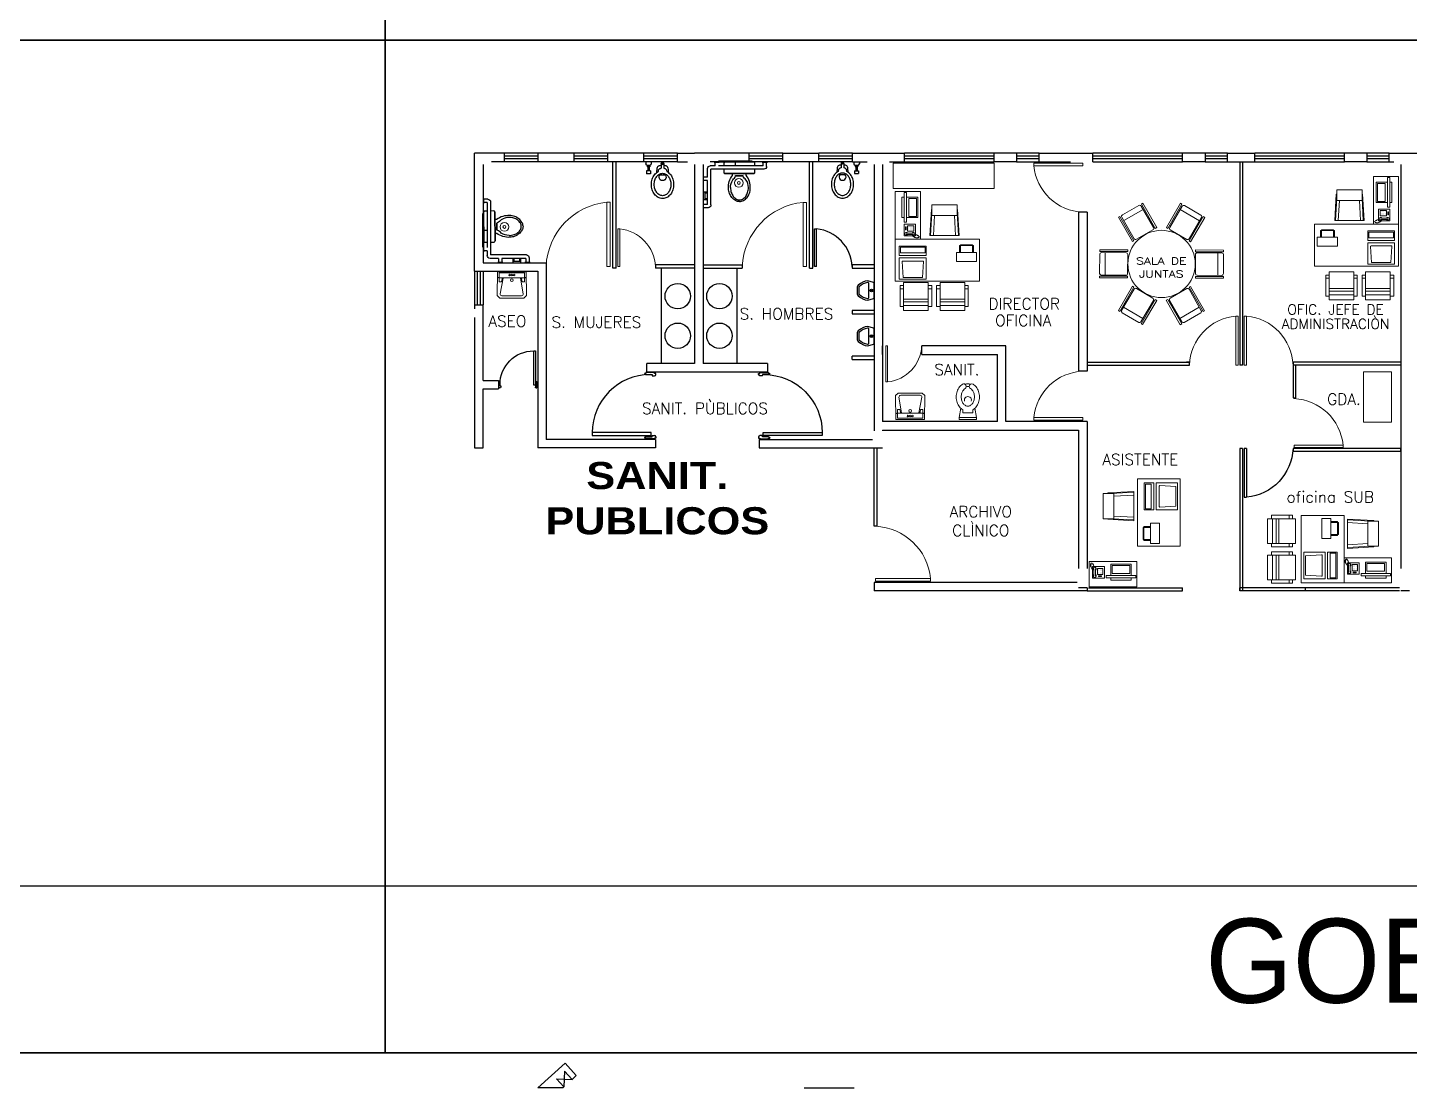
# Model space of a CAD drawing. Header units: millimetres. Extents: x 2523 to 2756, y 378 to 482.
# Drawn here: x 2553.89 to 2578.54, y 408.49 to 427.42 of the extents above; entities that cross this region are included whole.
import ezdxf
from ezdxf.enums import TextEntityAlignment as Align

# ---------------------------------------------------------------- set-up
doc = ezdxf.new("R2010")
doc.units = ezdxf.units.MM
doc.layers.get('Defpoints').update_dxf_attribs({"color": 8})
for name, color, linetype, lineweight in [('DESAGUE', 255, 'Continuous', 0), ('MOB', 161, 'Continuous', 15), ('MUROS', 7, 'Continuous', 50)]:
    doc.layers.add(name, color=color, linetype=linetype, lineweight=lineweight)
for name, color, linetype in [('MS', 8, 'Continuous'), ('MUEBLES', 8, 'Continuous'), ('PUERTAS', 2, 'Continuous')]:
    doc.layers.add(name, color=color, linetype=linetype)
doc.styles.add('ROMANS', font='romans.shx')
doc.styles.add('STYLE1', font='GOTHIC.TTF')
doc.styles.add('TEXTOS', font='')
doc.styles.get('TEXTOS').set_extended_font_data('Arial Black')

# ---------------------------------------------------------------- blocks, each defined once
blk = doc.blocks.new('A$C3EFD743F')
at = {"layer": 'MUEBLES'}
for p, q in [((-0.413, -0.126), (-0.488, -0.126)), ((-0.488, -0.176), (-0.488, -0.126)), ((-0.413, -0.176), (-0.488, -0.176)), ((-0.463, -0.251), (-0.463, -0.176)), ((-0.438, -0.251), (-0.438, -0.176)), ((-0.413, -0.176), (-0.413, -0.126)), ((-0.226, -0.305), (-0.226, -0.226)), ((-0.176, -0.305), (-0.176, -0.226)), ((-0.501, -0.337), (-0.501, -0.301)), ((-0.426, -0.251), (-0.476, -0.251)), ((-0.476, -0.276), (-0.476, -0.251)), ((-0.426, -0.276), (-0.476, -0.276)), ((-0.426, -0.276), (-0.426, -0.251)), ((-0.401, -0.337), (-0.401, -0.301))]:
    blk.add_line(p, q, dxfattribs=at)
for points in [[(-0.126, -0.167, 0.007014), (-0.122, -0.165, 0.106258), (-0.056, -0.106, 0.085102), (-0.017, -0.029, 0.074474), (-0.003, 0.065, 0.074474), (-0.017, 0.158, 0.085102), (-0.056, 0.236, 0.106258), (-0.122, 0.294, 0.128301), (-0.201, 0.315, 0.128301), (-0.279, 0.294, 0.106258), (-0.346, 0.236, 0.085102), (-0.385, 0.158, 0.074474), (-0.399, 0.065, 0.074474)], [(-0.399, 0.065, 0.074474), (-0.385, -0.029, 0.085102), (-0.346, -0.106, 0.106258), (-0.279, -0.165, 0.007014), (-0.275, -0.167, 0.128301)]]:
    blk.add_lwpolyline(points, format="xyb", dxfattribs=at)
for points in [[(-0.349, 0.065, 0.074474), (-0.337, -0.014, 0.085102), (-0.305, -0.077, 0.106258), (-0.255, -0.121, 0.128301), (-0.201, -0.135, 0.128301), (-0.147, -0.121, 0.106258), (-0.096, -0.077, 0.085102), (-0.065, -0.014, 0.074474), (-0.053, 0.065, 0.074474), (-0.065, 0.144, 0.085102), (-0.096, 0.206, 0.106258), (-0.147, 0.25, 0.128301), (-0.201, 0.265, 0.128301), (-0.255, 0.25, 0.106258), (-0.305, 0.206, 0.085102), (-0.337, 0.144, 0.074474)], [(-0.151, -0.105, 2), (-0.251, -0.105)]]:
    blk.add_lwpolyline(points, format="xyb", close=True, dxfattribs=at)
for points in [[(-0.3, -0.151), (-0.3, -0.171), (-0.298, -0.204), (-0.295, -0.228), (-0.291, -0.246), (-0.285, -0.258), (-0.277, -0.266), (-0.268, -0.27), (-0.257, -0.273), (-0.245, -0.275), (-0.231, -0.277), (-0.226, -0.277)], [(-0.275, -0.167), (-0.275, -0.172), (-0.273, -0.186), (-0.271, -0.197), (-0.267, -0.205), (-0.262, -0.212), (-0.256, -0.217), (-0.248, -0.221), (-0.24, -0.223), (-0.231, -0.225), (-0.226, -0.226)], [(-0.176, -0.277), (-0.171, -0.277), (-0.157, -0.275), (-0.145, -0.273), (-0.134, -0.27), (-0.125, -0.266), (-0.117, -0.258), (-0.111, -0.246), (-0.106, -0.228), (-0.103, -0.204), (-0.101, -0.171), (-0.101, -0.151)], [(-0.176, -0.226), (-0.17, -0.225), (-0.161, -0.223), (-0.153, -0.221), (-0.146, -0.217), (-0.14, -0.212), (-0.135, -0.205), (-0.131, -0.197), (-0.128, -0.186), (-0.126, -0.172), (-0.126, -0.167)]]:
    blk.add_lwpolyline(points, dxfattribs=at)
blk.add_circle((-0.201, -0.305), 0.0125, dxfattribs=at)
for centre, start, end in [((-0.476, -0.301), 90, 180), ((-0.426, -0.301), 0, 90), ((-0.201, -0.305), 180, 270), ((-0.201, -0.305), 270, 0)]:
    blk.add_arc(centre, 0.025, start, end, dxfattribs=at)
blk = doc.blocks.new('SSI')
for p, q in [((-0.17, -0.001), (0.17, 0.001)), ((0.22, 0.001), (0.25, 0.001)), ((0.22, 0.001), (0.222, -0.499)), ((0.25, 0.001), (0.252, -0.499)), ((-0.22, -0.001), (-0.25, -0.001)), ((-0.25, -0.001), (-0.248, -0.501)), ((-0.22, -0.001), (-0.218, -0.501)), ((-0.2, -0.031), (-0.198, -0.471)), ((-0.199, -0.101), (0.2, -0.099)), ((0.2, -0.029), (0.202, -0.469)), ((-0.218, -0.501), (-0.248, -0.501)), ((-0.168, -0.501), (0.172, -0.499)), ((0.222, -0.499), (0.252, -0.499))]:
    blk.add_line(p, q)
for centre, start, end in [((0.17, -0.029), 0.2861, 90.2861), ((-0.17, -0.031), 90.2861, 180.2861), ((-0.168, -0.471), 180.2861, 270.2861), ((0.172, -0.469), 270.2861, 0.2861)]:
    blk.add_arc(centre, 0.03, start, end)
blk = doc.blocks.new('MESC')
blk.add_circle((0, 0), 0.6)
blk = doc.blocks.new('TRATAMIENTOS PB_XREF$0$M_OFURN_FCAB_3D FILING CABINET - A4 2 DOOR_P')
at = {"color": 0, "linetype": 'ByBlock', "lineweight": -2}
blk.add_lwpolyline([(0.001, 0.0005), (0.001, -0.0005), (0, -0.0005), (0, 0.0005)], close=True, dxfattribs=at)
at = {"layer": 'Defpoints', "color": 0, "linetype": 'ByBlock', "lineweight": -2}
for p in [(0, 0.0005), (0, -0.0005)]:
    blk.add_point(p, dxfattribs=at)
blk = doc.blocks.new('TRATAMIENTOS PB_XREF$0$IMPRE-H')
blk.add_lwpolyline([(-0.18, 0), (-0.18, -0.16), (0.18, -0.16), (0.18, 0)], close=True)
for points in [[(0.124, -0.16), (0.124, -0.28), (-0.124, -0.28), (-0.124, -0.16)], [(-0.108, -0.16), (-0.108, -0.296), (0.108, -0.296), (0.108, -0.16)]]:
    blk.add_lwpolyline(points)
blk = doc.blocks.new('TRATAMIENTOS PB_XREF$0$MAQ-ESC')
for points in [[(-0.092, 0.364), (-0.092, 0.314), (0.558, 0.314), (0.558, 0.364)], [(0.038, 0.095), (0.432, 0.095), (0.432, 0.265), (0.038, 0.265)]]:
    blk.add_lwpolyline(points, close=True)
for points in [[(0.008, 0.364), (0.008, 0.414), (0.458, 0.414), (0.458, 0.364)], [(0.008, 0.314), (0.008, 0.065), (0.458, 0.065), (0.458, 0.314)]]:
    blk.add_lwpolyline(points)
blk = doc.blocks.new('TRATAMIENTOS PB_XREF$0$M_OFURN_DSK_3D DESK - LEFT DRAWER_P')
at = {"color": 0, "linetype": 'ByBlock', "lineweight": -2}
blk.add_lwpolyline([(0, -0.0005), (0.001, -0.0005), (0.001, 0.0005), (0, 0.0005)], close=True, dxfattribs=at)
at = {"layer": 'Defpoints', "color": 0, "linetype": 'ByBlock', "lineweight": -2}
for p in [(0, 0.0005), (0.001, 0), (0, -0.0005)]:
    blk.add_point(p, dxfattribs=at)
blk = doc.blocks.new('TRATAMIENTOS PB_XREF$0$M_OFURN_CHR_3D DINING CHAIR - SIDE_P')
at = {"color": 0, "linetype": 'ByBlock', "lineweight": -2}
for p, q in [((0.00122, 0.00055), (0.00032, 0.0005)), ((0.00122, 0.00058), (0.00122, -0.00058)), ((0.00122, 0.00044), (0.00042, 0.000394)), ((0.00122, -0.00055), (0.00032, -0.0005)), ((0.00122, -0.00044), (0.00042, -0.000394))]:
    blk.add_line(p, q, dxfattribs=at)
blk.add_lwpolyline([(0.00018, 0.0005), (0.00018, 0.00052), (0.00122, 0.00058), (0.00122, -0.00058), (0.00018, -0.00052), (0.00018, -0.0005)], dxfattribs=at)
blk.add_lwpolyline([(0.00042, -0.0005), (0, -0.0005), (0, 0.0005), (0.00042, 0.0005)], close=True, dxfattribs=at)
at = {"layer": 'Defpoints', "color": 0, "linetype": 'ByBlock', "lineweight": -2}
for p in [(0, 0.00058), (0.00061, 0), (0.00122, 0), (0, -0.00058)]:
    blk.add_point(p, dxfattribs=at)
blk = doc.blocks.new('TRATAMIENTOS PB_XREF$0$M_OFURN_CHR_3D PAIR OF GUEST CHAIRS - ARM_P')
at = {"color": 0, "linetype": 'ByBlock', "lineweight": -2}
for p, q in [((0.000112, 0.000991), (0.000736, 0.000991)), ((0.000144, 0.000191), (0.000144, 0.000991)), ((0.000256, 0.000191), (0.000256, 0.000991)), ((0.000336, 0.000191), (0.000336, 0.000991)), ((0.00064, 0.000991), (0.00064, 0.001103)), ((0.000736, 0.000191), (0.000112, 0.000191)), ((0.00064, 0.000079), (0.00064, 0.000191)), ((0.000736, -0.000191), (0.000112, -0.000191)), ((0.000144, -0.000991), (0.000144, -0.000191)), ((0.000256, -0.000991), (0.000256, -0.000191)), ((0.000336, -0.000991), (0.000336, -0.000191)), ((0.00064, -0.000191), (0.00064, -0.000079)), ((0.000112, -0.000991), (0.000736, -0.000991)), ((0.00064, -0.001103), (0.00064, -0.000991))]:
    blk.add_line(p, q, dxfattribs=at)
for points in [[(0.000736, 0.001103), (0.000112, 0.001103), (0.000112, 0.000991), (0, 0.000991), (0, 0.000191), (0.000112, 0.000191), (0.000112, 0.000079), (0.000736, 0.000079), (0.000736, 0.000191), (0.000832, 0.000191), (0.000832, 0.000991), (0.000736, 0.000991)], [(0.000736, -0.000079), (0.000112, -0.000079), (0.000112, -0.000191), (0, -0.000191), (0, -0.000991), (0.000112, -0.000991), (0.000112, -0.001103), (0.000736, -0.001103), (0.000736, -0.000991), (0.000832, -0.000991), (0.000832, -0.000191), (0.000736, -0.000191)]]:
    blk.add_lwpolyline(points, close=True, dxfattribs=at)
at = {"layer": 'Defpoints', "color": 0, "linetype": 'ByBlock', "lineweight": -2}
for p in [(0, 0.001103), (0.000416, 0), (0.000832, 0), (0, -0.001103)]:
    blk.add_point(p, dxfattribs=at)
blk = doc.blocks.new('TRATAMIENTOS PB_XREF$0$RECTANG')
at = {"color": 0, "linetype": 'ByBlock', "lineweight": -2}
for p, q in [((0, 0.0254), (0, 0)), ((0.0254, 0.0254), (0, 0.0254)), ((0, 0), (0.0254, 0)), ((0.0254, 0), (0.0254, 0.0254))]:
    blk.add_line(p, q, dxfattribs=at)
blk = doc.blocks.new('TRATAMIENTOS PB_XREF$0$I_EQUIP_OFFICE_PHONE_P')
at = {"color": 0, "linetype": 'ByBlock', "lineweight": -2}
for p, q in [((0.083, 0.053), (0.083, 0.053)), ((0.083, 0.03), (0.083, 0.03)), ((0.083, 0.006), (0.083, 0.006)), ((0.107, 0.053), (0.107, 0.053)), ((0.107, 0.03), (0.107, 0.03)), ((0.107, 0.006), (0.107, 0.006)), ((0.13, 0.053), (0.13, 0.053)), ((0.13, 0.03), (0.13, 0.03)), ((0.13, 0.006), (0.13, 0.006)), ((0.154, 0.053), (0.154, 0.053)), ((0.154, 0.03), (0.154, 0.03)), ((0.154, 0.006), (0.154, 0.006)), ((0.04, -0.055), (0.167, -0.055)), ((0.04, -0.081), (0.167, -0.081)), ((0.16, -0.107), (0.165, -0.122)), ((0.17, -0.112), (0.175, -0.127)), ((0.18, -0.117), (0.185, -0.132)), ((0.19, -0.122), (0.195, -0.137)), ((0.192, -0.077), (0.22, -0.086)), ((0.2, -0.127), (0.205, -0.142)), ((0.21, -0.132), (0.215, -0.147)), ((0.22, -0.132), (0.226, -0.147)), ((0.226, -0.081), (0.231, -0.097)), ((0.231, -0.132), (0.236, -0.147)), ((0.236, -0.086), (0.241, -0.102)), ((0.241, -0.132), (0.246, -0.147)), ((0.246, -0.091), (0.251, -0.107)), ((0.251, -0.127), (0.256, -0.142)), ((0.256, -0.097), (0.261, -0.112)), ((0.261, -0.122), (0.266, -0.137)), ((0.268, -0.11), (0.273, -0.125))]:
    blk.add_line(p, q, dxfattribs=at)
for centre, start, end in [((0.04, -0.068), 28.4915, 331.5085), ((0.167, -0.068), 208.4915, 151.5085)]:
    blk.add_arc(centre, 0.0266, start, end, dxfattribs=at)
at = {"layer": 'Defpoints', "color": 0, "linetype": 'ByBlock', "lineweight": -2}
blk.add_point((0.206, 0), dxfattribs=at)
at = {"color": 0, "linetype": 'ByBlock', "lineweight": -2, "rotation": 90}
for p, xscale, yscale, zscale in [((0.206, -0.104), 8.205282344832455, 8.104073169521023, 8.205282344832455), ((0.039, 0.002), 2.03125, 0.46875, 2.03125), ((0.174, -0.018), 3.75, 4.375, 3.75)]:
    blk.add_blockref('TRATAMIENTOS PB_XREF$0$RECTANG', p, dxfattribs=dict(at, xscale=xscale, yscale=yscale, zscale=zscale))
blk = doc.blocks.new('TRATAMIENTOS PB_XREF$0$M_OFURN_DSK_3D DESK RETURN - LEFT_P')
at = {"color": 0, "linetype": 'ByBlock', "lineweight": -2}
blk.add_lwpolyline([(0, 0.0005), (0, -0.0005), (0.001, -0.0005), (0.001, 0.0005)], close=True, dxfattribs=at)
at = {"layer": 'Defpoints', "color": 0, "linetype": 'ByBlock', "lineweight": -2}
for p in [(0, 0.0005), (0, -0.0005), (0.001, -0.0005)]:
    blk.add_point(p, dxfattribs=at)
blk = doc.blocks.new('TRATAMIENTOS PB_XREF$0$M_BATH_TOIL_3D TOILET - FLUSH VALVE_P')
at = {"color": 0, "linetype": 'ByBlock', "lineweight": -2}
blk.add_line((0.037, 0.155), (0.037, -0.155), dxfattribs=at)
blk.add_lwpolyline([(0.202, 0.126), (0.037, 0.155), (0, 0.155), (0, -0.155), (0.037, -0.155), (0.202, -0.126)], dxfattribs=at)
blk.add_lwpolyline([(0.632, -0.094, -0.085201), (0.583, -0.149, -0.088792), (0.503, -0.192, -0.079961), (0.404, -0.208, -0.079961), (0.306, -0.192, -0.088792), (0.226, -0.149, -0.091206), (0.174, -0.09), (0.118, -0.09), (0.118, 0.089, -0.414214), (0.118, 0.09), (0.174, 0.09, -0.084463), (0.226, 0.148, -0.088792), (0.306, 0.191, -0.079961), (0.404, 0.207, -0.079961), (0.503, 0.191, -0.088792), (0.583, 0.148, -0.084321), (0.631, 0.094, -1.01151), (0.553, 0.049, 0.077712), (0.527, 0.077, 0.088792), (0.475, 0.106, 0.079961), (0.404, 0.117, 0.079961), (0.334, 0.106, 0.088792), (0.282, 0.077, 0.105012), (0.248, 0.037, 0.120296), (0.239, 0, 0.120296), (0.248, -0.038, 0.105012), (0.282, -0.078, 0.088792), (0.334, -0.107, 0.079961), (0.404, -0.118, 0.079961), (0.475, -0.107, 0.088792), (0.527, -0.078, 0.09169), (0.553, -0.049, -0.95947)], format="xyb", close=True, dxfattribs=at)
for points in [[(0.589, 0, 0.071373), (0.585, 0.028, 0.105012)], [(0.639, 0, 0.085744), (0.631, 0.05, 0.105012)], [(0.586, -0.028, 0.068967), (0.589, 0, 0.120296)], [(0.631, -0.05, 0.084772), (0.639, 0, 0.120296)]]:
    blk.add_lwpolyline(points, format="xyb", dxfattribs=at)
blk.add_arc((0.348, 0.001), 0.0625, 253.7398, 106.2602, dxfattribs=at)
at = {"layer": 'Defpoints', "color": 0, "linetype": 'ByBlock', "lineweight": -2}
for p in [(0, 0.381), (0, -0.381)]:
    blk.add_point(p, dxfattribs=at)
blk = doc.blocks.new('PTA')
for p, q in [((-0.97, 0), (-0.97, 0.97)), ((-0.97, 0.97), (-0.92, 0.97)), ((-0.92, 0), (-0.92, 0.97)), ((-0.92, 0), (-0.97, 0))]:
    blk.add_line(p, q)
blk.add_arc((-1.017, -0.043), 1.018, 2.4261, 84.5431)
blk = doc.blocks.new('TRATAMIENTOS PB_XREF$0$M_OFURN_OFF_3D COMPUTER_P')
at = {"color": 0, "linetype": 'ByBlock', "lineweight": -2}
for points in [[(0.38, 0.24), (0, 0.24), (0, -0.24), (0.38, -0.24)], [(0.592, 0.24), (0.421, 0.24), (0.421, -0.24), (0.592, -0.24)], [(0.571, 0.221), (0.468, 0.221), (0.468, -0.221), (0.571, -0.221)]]:
    blk.add_lwpolyline(points, close=True, dxfattribs=at)
for points in [[(0.315, -0.192), (0.028, -0.174), (0.028, 0.174), (0.315, 0.192, -0.507349), (0.325, 0.18, -0.507349)], [(0.325, 0.18), (0.325, -0.18, -0.36141), (0.315, -0.192, -0.36141)]]:
    blk.add_lwpolyline(points, format="xyb", dxfattribs=at)
at = {"layer": 'Defpoints', "color": 0, "linetype": 'ByBlock', "lineweight": -2}
for p in [(0, 0.24), (0.592, 0), (0, -0.24)]:
    blk.add_point(p, dxfattribs=at)
blk = doc.blocks.new('mingitorio_4')
blk.add_lwpolyline([(0.174, -0.11, -0.156235), (0.095, -0.282, -0.21094), (0.057, -0.299), (-0.057, -0.299, -0.210944), (-0.095, -0.282, -0.156235), (-0.174, -0.11), (-0.144, -0.007, -0.334146), (-0.135, 0), (0.135, 0, -0.334146), (0.144, -0.007), (0.174, -0.11)], format="xyb")
for points in [[(-0.057, -0.268, -0.210946), (-0.072, -0.261, -0.148019), (-0.142, -0.115, -0.459323), (-0.122, -0.092), (0.122, -0.092, -0.477398), (0.142, -0.115, -0.148019), (0.072, -0.261, -0.210946), (0.057, -0.268)], [(-0.001, -0.071, 1), (-0.001, -0.024, 1)], [(-0.001, -0.056, -1), (-0.001, -0.039, -1)]]:
    blk.add_lwpolyline(points, format="xyb", close=True)
blk = doc.blocks.new('LAVABO')
for p, q in [((-0.225, -0.179), (-0.183, -0.179)), ((0.225, -0.179), (0.183, -0.179))]:
    blk.add_line(p, q)
for points in [[(-0.255, 0), (-0.26, -0.425)], [(-0.255, 0), (0.255, 0)], [(0.255, 0), (0.26, -0.425)], [(-0.241, -0.11), (0.241, -0.11)], [(-0.225, -0.098), (-0.225, -0.02), (0.225, -0.02), (0.225, -0.098)], [(-0.225, -0.11), (-0.225, -0.179)], [(-0.225, -0.12), (-0.225, -0.12)], [(-0.175, -0.126), (-0.183, -0.179)], [(0.175, -0.126), (0.183, -0.179)], [(0.225, -0.11), (0.225, -0.179)], [(-0.26, -0.425), (-0.215, -0.47)], [(-0.215, -0.47), (0.215, -0.47)], [(0.26, -0.425), (0.215, -0.47)]]:
    blk.add_lwpolyline(points)
blk.add_lwpolyline([(-0.156, -0.117), (-0.2, -0.395, 0.460375), (-0.17, -0.43), (0.179, -0.43, 0.469603), (0.208, -0.394), (0.156, -0.117)], format="xyb")
for centre, radius in [((-0.04, -0.06), 0.015), ((0, -0.15), 0.025), ((0, -0.06), 0.015), ((0.04, -0.06), 0.015)]:
    blk.add_circle(centre, radius)
for centre, radius, start, end in [((-0.24, -0.094), 0.0158, 190.3731, 347.4577), ((-0.166, -0.13), 0.00995, 29.0678, 158.0758), ((-0.147, -0.12), 0.01, 90, 180.6811), ((0.147, -0.12), 0.01, 6.6834, 90), ((0.166, -0.13), 0.00995, 21.9242, 150.9322), ((0.24, -0.094), 0.0158, 192.5423, 349.6269)]:
    blk.add_arc(centre, radius, start, end)
blk = doc.blocks.new('PUERTA')
at = {"layer": 'PUERTAS'}
for p, q in [((186.469, 75.705), (186.462, 75.705)), ((186.478, 75.757), (186.469, 75.757)), ((186.469, 75.757), (186.469, 75.653)), ((186.469, 75.653), (186.478, 75.653)), ((186.494, 75.773), (186.478, 75.773)), ((186.478, 75.773), (186.478, 75.757)), ((186.478, 75.653), (186.478, 75.638)), ((186.494, 75.653), (186.494, 75.728)), ((186.494, 75.728), (186.51, 75.728)), ((186.51, 75.728), (186.51, 75.757)), ((187.23, 75.717), (187.194, 75.717)), ((187.194, 75.717), (187.194, 75.005)), ((187.228, 75.728), (187.228, 75.757)), ((187.244, 75.728), (187.228, 75.728)), ((187.23, 75.005), (187.23, 75.717)), ((187.244, 75.773), (187.259, 75.773)), ((187.244, 75.653), (187.244, 75.728)), ((187.259, 75.773), (187.259, 75.757)), ((187.259, 75.757), (187.268, 75.757)), ((187.268, 75.653), (187.259, 75.653)), ((187.259, 75.653), (187.259, 75.638)), ((187.268, 75.757), (187.268, 75.653)), ((187.268, 75.705), (187.275, 75.705)), ((187.194, 75.005), (187.23, 75.005))]:
    blk.add_line(p, q, dxfattribs=at)
for centre, radius, start, end in [((186.478, 75.653), 0.0158, 270, 360), ((186.494, 75.757), 0.0158, 0, 90), ((187.194, 75.705), 0.7, 180, 270), ((187.244, 75.757), 0.0158, 90, 180), ((187.259, 75.653), 0.0158, 180, 270)]:
    blk.add_arc(centre, radius, start, end, dxfattribs=at)
blk = doc.blocks.new('A$C6CEF0CB8')
at = {"layer": 'DESAGUE'}
for radius in [0.0967, 0.0313]:
    blk.add_circle((0.097, 0.097), radius, dxfattribs=at)
blk = doc.blocks.new('A$C0C566E47')
at = {"layer": 'MUEBLES'}
for p, q in [((0.708, 1.084), (0.708, 0.14)), ((0.758, 1.134), (0.843, 1.134)), ((0.768, 1.074), (0.768, 0.275)), ((0.768, 1.074), (0.843, 1.074)), ((0.632, 0.905), (0.629, 0.39)), ((0.588, 0.58), (0.589, 0.715)), ((0.588, 0.58), (0.598, 0.58)), ((0.598, 0.58), (0.599, 0.715)), ((0.768, 0.578), (0.843, 0.578)), ((0.02, 0.09), (0.02, 0.005)), ((0.07, 0.14), (0.708, 0.14)), ((0.08, 0.08), (0.506, 0.08)), ((0.08, 0.08), (0.08, 0.005)), ((0.166, 0.072), (0.178, 0.072)), ((0.166, 0.003), (0.166, 0.072)), ((0.178, 0.072), (0.177, 0.032)), ((0.293, 0.031), (0.177, 0.032)), ((0.184, 0.065), (0.178, 0.065)), ((0.178, 0.051), (0.184, 0.051)), ((0.184, 0.032), (0.184, 0.08)), ((0.287, 0.031), (0.287, 0.08)), ((0.287, 0.064), (0.293, 0.064)), ((0.293, 0.05), (0.287, 0.05)), ((0.294, 0.071), (0.293, 0.031)), ((0.305, 0.071), (0.294, 0.071)), ((0.304, 0.002), (0.305, 0.071)), ((0.506, 0.08), (0.506, 0.005)), ((0.566, 0.08), (0.566, 0.005)), ((0.566, 0.08), (0.718, 0.08)), ((0.768, 0.215), (0.843, 0.215)), ((0.768, 0.215), (0.768, 0.13))]:
    blk.add_line(p, q, dxfattribs=at)
for points in [[(0.13, 0.651, -0.125404), (0.149, 0.721, -0.105872), (0.205, 0.785, -0.090638), (0.278, 0.826, -0.083697), (0.367, 0.843), (0.367, 0.843, -0.175019), (0.6, 0.772), (0.631, 0.771)], [(0.379, 0.489, -0.076393), (0.29, 0.504, -0.086437), (0.221, 0.54, -0.105872), (0.174, 0.595, -0.125404), (0.16, 0.651, -0.125404), (0.175, 0.706, -0.105872), (0.223, 0.761, -0.086437), (0.292, 0.796, -0.076393), (0.382, 0.809, -0.002897), (0.385, 0.809, -0.086437)], [(0.382, 0.809, -0.15199), (0.518, 0.766, -0.084947), (0.55, 0.734, 0.124635), (0.589, 0.715, 0.105921)], [(0.708, 0.369), (0.648, 0.37, -0.414214), (0.629, 0.39), (0.629, 0.394), (0.632, 0.901), (0.632, 0.905, -0.414214), (0.653, 0.925), (0.708, 0.924)], [(0.768, 0.924), (0.813, 0.923, -0.414214), (0.832, 0.903), (0.828, 0.388, -0.414214), (0.808, 0.368), (0.768, 0.369)], [(0.13, 0.651, 0.125404), (0.148, 0.581, 0.105872), (0.203, 0.516, 0.090638), (0.275, 0.474, 0.083697), (0.364, 0.455), (0.364, 0.455, 0.175019), (0.598, 0.523), (0.63, 0.523)], [(0.379, 0.489, 0.15199), (0.517, 0.531, 0.084947), (0.549, 0.561, -0.124635), (0.588, 0.58, -0.105921)]]:
    blk.add_lwpolyline(points, format="xyb", dxfattribs=at)
for points, const_width in [([(0, 0.01), (0.099, 0.01)], 0.02), ([(0, 0.01), (0.099, 0.01)], 0.005), ([(0.486, 0.01), (0.584, 0.01)], 0.02), ([(0.486, 0.01), (0.584, 0.01)], 0.005)]:
    blk.add_lwpolyline(points, dxfattribs=dict(at, const_width=const_width))
for centre, start, end in [((0.758, 1.084), 90, 180), ((0.07, 0.09), 90, 180), ((0.718, 0.13), 270, 0)]:
    blk.add_arc(centre, 0.05, start, end, dxfattribs=at)
at = {"layer": 'MUROS', "color": 8}
for p, q in [((0.842, 0.877), (0.842, 0.277)), ((0.842, 0.577), (0.842, 0.577))]:
    blk.add_line(p, q, dxfattribs=at)
for points, const_width in [([(0.829, 1.053), (0.829, 1.152)], 0.02), ([(0.841, 1.053), (0.841, 1.152)], 0.005), ([(0.829, 0.194), (0.829, 0.293)], 0.02), ([(0.841, 0.194), (0.841, 0.293)], 0.005)]:
    blk.add_lwpolyline(points, dxfattribs=dict(at, const_width=const_width))
at = {"layer": 'DESAGUE', "xscale": -0.8000000000000114, "yscale": 0.8000000000000114, "zscale": 0.8, "rotation": 180}
blk.add_blockref('A$C6CEF0CB8', (0.385, 0.717), dxfattribs=at)

msp = doc.modelspace()

# ---------------------------------------------------------------- linework, layer by layer
for p, q in [((2561.8661, 423.0778), (2561.8661, 425.1778)), ((2562.401, 425.1778), (2561.8661, 425.1778)), ((2562.0161, 424.9778), (2562.0161, 423.2278)), ((2562.401, 425.0278), (2562.1661, 425.0278)), ((2563.001, 425.1778), (2562.401, 425.1778)), ((2562.401, 425.0278), (2562.401, 425.1778)), ((2563.001, 425.1278), (2562.401, 425.1278)), ((2563.001, 425.0778), (2562.401, 425.0778)), ((2563.001, 425.0278), (2562.401, 425.0278)), ((2563.6427, 425.1778), (2563.001, 425.1778)), ((2563.001, 425.0278), (2563.001, 425.1778)), ((2563.6427, 425.0278), (2563.001, 425.0278)), ((2564.2427, 425.1778), (2563.6427, 425.1778)), ((2563.6427, 425.0278), (2563.6427, 425.1778)), ((2564.2427, 425.1278), (2563.6427, 425.1278)), ((2564.2427, 425.0778), (2563.6427, 425.0778)), ((2564.2427, 425.0278), (2563.6427, 425.0278)), ((2564.2427, 425.0278), (2564.2427, 425.1778)), ((2564.8844, 425.1778), (2564.2427, 425.1778)), ((2564.2427, 425.0278), (2564.2427, 425.1778)), ((2564.8844, 425.0278), (2564.2427, 425.0278)), ((2564.3311, 423.1278), (2564.3311, 425.0278)), ((2564.3911, 423.1278), (2564.3911, 425.0278)), ((2565.4844, 425.1778), (2564.8844, 425.1778)), ((2564.8844, 425.0278), (2564.8844, 425.1778)), ((2565.4844, 425.1278), (2564.8844, 425.1278)), ((2565.4844, 425.0778), (2564.8844, 425.0778)), ((2565.4844, 425.0278), (2564.8844, 425.0278)), ((2565.4844, 425.0278), (2565.4844, 425.1778)), ((2565.4844, 425.1778), (2565.7911, 425.1778)), ((2565.4844, 425.0278), (2565.6661, 425.0278)), ((2565.7911, 424.9778), (2565.7911, 421.4278)), ((2566.7644, 425.1778), (2565.9411, 425.1778)), ((2565.9411, 424.9778), (2565.9411, 421.4278)), ((2566.7644, 425.0278), (2566.0661, 425.0278)), ((2566.7644, 425.0278), (2566.7644, 425.1778)), ((2567.3644, 425.1778), (2566.7644, 425.1778)), ((2566.7644, 425.0278), (2566.7644, 425.1778)), ((2567.3644, 425.1278), (2566.7644, 425.1278)), ((2567.3644, 425.0778), (2566.7644, 425.0778)), ((2567.3644, 425.0278), (2566.7644, 425.0278)), ((2567.3644, 425.0278), (2567.3644, 425.1778)), ((2567.3644, 425.1778), (2568.0061, 425.1778)), ((2568.0061, 425.0278), (2567.3644, 425.0278)), ((2567.8411, 423.1278), (2567.8411, 425.0278)), ((2567.9011, 423.1278), (2567.9011, 425.0278)), ((2568.6061, 425.1778), (2568.0061, 425.1778)), ((2568.0061, 425.0278), (2568.0061, 425.1778)), ((2568.0061, 425.0278), (2568.0061, 425.1778)), ((2568.6061, 425.1278), (2568.0061, 425.1278)), ((2568.6061, 425.0778), (2568.0061, 425.0778)), ((2568.6061, 425.0278), (2568.0061, 425.0278)), ((2568.6061, 425.1778), (2569.5356, 425.1778)), ((2568.6061, 425.0278), (2568.6061, 425.1778)), ((2568.6061, 425.0278), (2568.8661, 425.0278)), ((2568.9911, 424.9778), (2568.9911, 420.2278)), ((2569.1411, 424.9778), (2569.1411, 420.3934)), ((2569.2661, 425.0278), (2569.5356, 425.0278)), ((2571.1356, 425.1778), (2569.5356, 425.1778)), ((2569.5356, 425.0278), (2571.1356, 425.0278)), ((2571.1356, 425.0278), (2571.1356, 425.1778)), ((2571.9356, 425.1778), (2571.5356, 425.1778)), ((2571.5356, 425.1778), (2571.5356, 425.0278)), ((2571.5356, 425.0278), (2571.9356, 425.0278)), ((2571.9356, 425.1778), (2572.8955, 425.1778)), ((2571.9356, 425.0278), (2571.9356, 425.1778)), ((2571.9356, 425.0278), (2572.4955, 425.0278)), ((2571.9356, 425.0278), (2572.4955, 425.0278)), ((2574.4955, 425.1778), (2572.8955, 425.1778)), ((2572.8955, 425.0278), (2574.4955, 425.0278)), ((2574.4955, 425.0278), (2574.4955, 425.1778)), ((2575.2955, 425.1778), (2574.8955, 425.1778)), ((2574.8955, 425.1778), (2574.8955, 425.0278)), ((2574.8955, 425.0278), (2575.2955, 425.0278)), ((2575.2955, 425.1778), (2575.7835, 425.1778)), ((2575.2955, 425.0278), (2575.2955, 425.1778)), ((2575.2955, 425.0278), (2575.7835, 425.0278)), ((2577.3835, 425.1778), (2575.7835, 425.1778)), ((2575.7835, 425.0278), (2577.3835, 425.0278)), ((2577.3835, 425.0278), (2577.3835, 425.1778)), ((2578.1835, 425.1778), (2577.7835, 425.1778)), ((2577.7835, 425.1778), (2577.7835, 425.0278)), ((2577.7835, 425.0278), (2578.1835, 425.0278)), ((2578.1835, 425.1778), (2579.4906, 425.1778)), ((2578.1835, 425.0278), (2578.1835, 425.1778)), ((2578.1835, 425.0278), (2578.2661, 425.0278)), ((2578.3911, 424.9778), (2578.3911, 417.7778)), ((2562.0161, 423.2278), (2563.1411, 423.2278)), ((2563.1411, 423.2278), (2563.1411, 420.0778)), ((2561.8661, 423.0778), (2562.9911, 423.0778)), ((2561.9125, 423.0778), (2561.9411, 423.0778)), ((2562.9911, 423.0778), (2562.9911, 419.9278)), ((2564.3911, 423.1278), (2564.3311, 423.1278)), ((2565.7911, 423.1878), (2565.0911, 423.1878)), ((2565.0911, 423.1878), (2565.0911, 423.1278)), ((2565.7911, 423.1278), (2565.0911, 423.1278)), ((2565.1911, 423.1278), (2565.1911, 421.4278)), ((2565.9411, 423.1878), (2566.6411, 423.1878)), ((2565.9411, 423.1278), (2566.6411, 423.1278)), ((2566.5411, 423.1278), (2566.5411, 421.4278)), ((2566.6411, 423.1878), (2566.6411, 423.1278)), ((2567.8411, 423.1278), (2567.9011, 423.1278)), ((2568.6011, 423.1878), (2568.6011, 423.1278)), ((2568.9911, 423.1878), (2568.6011, 423.1878)), ((2561.8661, 422.4778), (2561.8661, 422.4028)), ((2561.8661, 422.2528), (2561.8661, 419.9278)), ((2568.6011, 422.3735), (2568.6011, 422.3135)), ((2568.9911, 422.3735), (2568.6011, 422.3735)), ((2571.3411, 421.7434), (2569.8411, 421.7434)), ((2571.3411, 420.3934), (2571.3411, 421.7434)), ((2568.9911, 421.5591), (2568.6011, 421.5591)), ((2569.8411, 421.5934), (2571.1911, 421.5934)), ((2571.1911, 420.3934), (2571.1911, 421.5934)), ((2565.7911, 421.4278), (2564.9411, 421.4278)), ((2567.0911, 421.2778), (2564.9411, 421.2778)), ((2567.0911, 421.4278), (2565.9411, 421.4278)), ((2567.0911, 421.4278), (2567.0911, 421.2778)), ((2572.7911, 421.2934), (2572.6411, 421.2934)), ((2562.0161, 421.1278), (2562.2911, 421.1278)), ((2562.2911, 421.1278), (2562.2911, 420.9778)), ((2562.0161, 420.9778), (2562.2911, 420.9778)), ((2571.1911, 420.3934), (2569.1411, 420.3934)), ((2572.7911, 420.3934), (2571.3411, 420.3934)), ((2565.0911, 420.0778), (2563.1411, 420.0778)), ((2565.0911, 420.0778), (2565.0911, 419.9278)), ((2566.9411, 420.0778), (2566.9411, 419.9278)), ((2566.9411, 420.0778), (2568.9661, 420.0778)), ((2569.1411, 420.2434), (2569.1411, 420.2278)), ((2569.1411, 420.2434), (2572.6411, 420.2434)), ((2565.0911, 419.9278), (2562.9911, 419.9278)), ((2566.9411, 419.9278), (2569.1411, 419.9278)), ((2575.5931, 419.9169), (2575.5931, 419.0439)), ((2575.6381, 419.9169), (2575.5931, 419.9169)), ((2575.6381, 419.9169), (2575.6381, 419.0439)), ((2575.5931, 419.0439), (2575.6381, 419.0439)), ((2572.6161, 417.5278), (2568.9911, 417.5278)), ((2568.9911, 417.5278), (2568.9911, 417.3778)), ((2572.7911, 417.3778), (2568.9911, 417.3778)), ((2572.7911, 417.4278), (2572.7911, 417.3778)), ((2572.7911, 417.4278), (2572.7911, 417.3778)), ((2572.7911, 417.4278), (2572.7911, 417.3778)), ((2572.7911, 417.4278), (2572.7911, 417.3778)), ((2572.7911, 417.3778), (2574.4911, 417.3778)), ((2572.8161, 417.4278), (2574.4911, 417.4278)), ((2574.4911, 417.3778), (2574.4911, 417.4278)), ((2578.3661, 417.4278), (2576.6911, 417.4278)), ((2576.6911, 417.3778), (2576.6911, 417.4278)), ((2578.3661, 417.3778), (2576.6911, 417.3778)), ((2563.4789, 408.9539), (2562.9937, 408.5129)), ((2563.4789, 408.9539), (2563.6807, 408.7319)), ((2563.4789, 408.9539), (2563.6807, 408.7319)), ((2563.4789, 408.9539), (2563.6807, 408.7319)), ((2563.4789, 408.9539), (2563.6807, 408.7319)), ((2563.6807, 408.7319), (2563.4789, 408.9539)), ((2563.3242, 408.6781), (2563.4587, 408.5301)), ((2563.3242, 408.6781), (2563.4587, 408.5301)), ((2563.3242, 408.6781), (2563.4587, 408.5301)), ((2563.4722, 408.8126), (2563.6067, 408.6647)), ((2563.4722, 408.8126), (2563.6067, 408.6647)), ((2563.4722, 408.8126), (2563.6067, 408.6647)), ((2563.4722, 408.8126), (2563.6067, 408.6647)), ((2563.6067, 408.6647), (2563.6807, 408.7319)), ((2563.6067, 408.6647), (2563.6807, 408.7319)), ((2563.6807, 408.7319), (2563.6067, 408.6647)), ((2563.4397, 408.5129), (2562.9937, 408.5129)), ((2563.4397, 408.5129), (2563.4587, 408.5301)), ((2567.8949, 408.5129), (2568.6382, 408.5129)), ((2567.8949, 408.5129), (2568.4896, 408.5129))]:
    msp.add_line(p, q)
at = {"color": 232}
msp.add_line((2575.5161, 417.3778), (2575.5161, 417.4278), dxfattribs=at)
for points in [[(2565.9411, 425.1778), (2565.7911, 425.1778)], [(2569.5356, 425.0278), (2569.5356, 425.1778)], [(2571.1356, 425.1278), (2569.5356, 425.1278)], [(2571.1356, 425.0778), (2569.5356, 425.0778)], [(2571.5356, 425.1778), (2571.1356, 425.1778)], [(2571.5356, 425.0278), (2571.1356, 425.0278)], [(2571.9356, 425.1278), (2571.5356, 425.1278)], [(2571.9356, 425.0778), (2571.5356, 425.0778)], [(2571.9356, 425.0278), (2571.9356, 425.1778)], [(2572.8955, 425.0278), (2572.8955, 425.1778)], [(2574.4955, 425.1278), (2572.8955, 425.1278)], [(2574.4955, 425.0778), (2572.8955, 425.0778)], [(2574.8955, 425.1778), (2574.4955, 425.1778)], [(2574.8955, 425.0278), (2574.4955, 425.0278)], [(2575.2955, 425.1278), (2574.8955, 425.1278)], [(2575.2955, 425.0778), (2574.8955, 425.0778)], [(2575.2955, 425.0278), (2575.2955, 425.1778)], [(2575.5161, 425.0278), (2575.5161, 421.4028)], [(2575.5661, 425.0278), (2575.5661, 421.4028)], [(2575.7835, 425.0278), (2575.7835, 425.1778)], [(2577.3835, 425.1278), (2575.7835, 425.1278)], [(2577.3835, 425.0778), (2575.7835, 425.0778)], [(2577.7835, 425.1778), (2577.3835, 425.1778)], [(2577.7835, 425.0278), (2577.3835, 425.0278)], [(2578.1835, 425.1278), (2577.7835, 425.1278)], [(2578.1835, 425.0778), (2577.7835, 425.0778)], [(2578.1835, 425.0278), (2578.1835, 425.1778)], [(2572.6411, 424.1278), (2572.6411, 421.2934)], [(2572.7911, 424.1278), (2572.6411, 424.1278)], [(2572.7911, 424.1278), (2572.7911, 421.2934)], [(2561.8661, 423.0778), (2561.8661, 422.4778)], [(2561.9125, 423.0778), (2561.9125, 422.4778)], [(2561.9625, 423.0778), (2561.9625, 422.4778)], [(2562.0161, 423.0778), (2562.0161, 422.4778)], [(2568.6011, 423.1278), (2568.9911, 423.1278)], [(2561.8661, 422.4778), (2562.0161, 422.4778)], [(2561.8661, 422.4778), (2562.0161, 422.4778)], [(2562.0161, 421.1278), (2562.0161, 422.4778)], [(2568.6011, 422.3135), (2568.9911, 422.3135)], [(2569.1411, 421.5934), (2569.1411, 421.7434)], [(2569.8411, 421.5934), (2569.8411, 421.7434)], [(2568.6011, 421.4991), (2568.6011, 421.5591)], [(2568.6011, 421.4991), (2568.9911, 421.4991)], [(2564.9411, 421.2778), (2564.9411, 421.4278)], [(2572.7911, 421.4528), (2574.6161, 421.4528)], [(2572.7911, 421.4028), (2574.6161, 421.4028)], [(2574.6196, 421.4528), (2574.5661, 421.4528)], [(2574.6161, 421.4028), (2574.6161, 421.4528)], [(2575.5661, 421.4028), (2575.5161, 421.4028)], [(2578.3911, 421.4528), (2576.4661, 421.4528)], [(2576.4661, 421.4528), (2576.4661, 421.4028)], [(2576.6115, 421.4528), (2576.4661, 421.4528)], [(2578.3911, 421.4028), (2576.4661, 421.4028)], [(2561.8661, 419.9278), (2562.0161, 419.9278), (2562.0161, 420.9778)], [(2572.7911, 420.3934), (2572.7911, 417.7778)], [(2572.6411, 420.2434), (2572.6411, 417.7778)], [(2569.0411, 419.9278), (2569.0411, 418.5278), (2568.9911, 418.5278), (2568.9911, 419.9278)], [(2575.5161, 419.9169), (2575.5161, 417.3778)], [(2575.5661, 419.9169), (2575.5161, 419.9169)], [(2575.5661, 419.9169), (2575.5661, 417.3778)], [(2572.7911, 417.4278), (2572.6411, 417.4278)], [(2576.6911, 417.4278), (2575.5161, 417.4278)], [(2576.6911, 417.3778), (2575.5161, 417.3778)], [(2578.5411, 417.3778), (2578.3911, 417.3778)], [(2563.3242, 408.6781), (2563.6067, 408.6647), (2563.4722, 408.8126), (2563.4587, 408.5301)], [(2563.3242, 408.6781), (2563.6067, 408.6647), (2563.4722, 408.8126), (2563.4587, 408.5301)], [(2563.3242, 408.6781), (2563.6067, 408.6647), (2563.4722, 408.8126), (2563.4587, 408.5301)], [(2567.7463, 408.5129), (2567.8949, 408.5129)]]:
    msp.add_lwpolyline(points)
for points in [[(2576.4661, 420.8169), (2576.5161, 420.8169), (2576.5161, 421.4028), (2576.4661, 421.4028)], [(2576.4661, 419.8669), (2578.3875, 419.8669), (2578.3875, 419.9169), (2576.4661, 419.9169)]]:
    msp.add_lwpolyline(points, close=True)
for centre in [(2565.4903, 422.6308), (2566.2338, 422.6308), (2565.4903, 421.9248), (2566.2338, 421.9248)]:
    msp.add_circle(centre, 0.2268)
at = {"extrusion": (0, 0, -1)}
msp.add_ellipse((2575.551, 419.9557), major_axis=(0.6477, 0.6477), ratio=1, start_param=0.8277409, end_param=2.260954, dxfattribs=at)
at = {"layer": 'Defpoints'}
for points in [[(2522.655, 476.1288), (2560.2731, 476.1288), (2560.2731, 427.1975), (2522.655, 427.1975)], [(2560.2731, 476.1288), (2597.8912, 476.1288), (2597.8912, 427.1975), (2560.2731, 427.1975)], [(2560.2731, 427.1975), (2597.8912, 427.1975), (2597.8912, 409.1377), (2560.2731, 409.1377)]]:
    msp.add_lwpolyline(points, close=True, dxfattribs=at)
for points in [[(2522.655, 412.1151), (2560.2731, 412.1151)], [(2560.2731, 412.1151), (2597.8912, 412.1151)], [(2522.655, 409.1377), (2560.2731, 409.1377)], [(2560.2731, 409.1377), (2597.8912, 409.1377)]]:
    msp.add_lwpolyline(points, dxfattribs=at)
at = {"layer": 'MOB'}
for points in [[(2577.7204, 420.3833), (2578.2204, 420.3833), (2578.2204, 421.2833), (2577.7204, 421.2833)], [(2573.6911, 419.3716), (2573.6911, 418.1716), (2574.4551, 418.1716), (2574.4551, 419.3716)], [(2577.3753, 417.5175), (2577.3753, 418.7175), (2576.6113, 418.7175), (2576.6113, 417.5175)]]:
    msp.add_lwpolyline(points, close=True, dxfattribs=at)
at = {"layer": 'MS'}
for points in [[(2522.655, 427.1975), (2560.2731, 427.1975), (2560.2731, 409.1377), (2522.655, 409.1377)], [(2597.8912, 378.2662), (2522.655, 378.2662), (2522.655, 409.1377), (2597.8912, 409.1377)]]:
    msp.add_lwpolyline(points, close=True, dxfattribs=at)

# ---------------------------------------------------------------- block references
at = {"ltscale": 3, "xscale": -1, "rotation": 270}
msp.add_blockref('A$C0C566E47', (2565.9411, 424.187), dxfattribs=at)
at = {"ltscale": 3, "xscale": -1}
msp.add_blockref('A$C0C566E47', (2562.8594, 423.2252), dxfattribs=at)
for name, p, xscale, yscale, zscale, rotation in [('PTA', (2568.6011, 423.1591), -0.6901595806702971, -0.6901595806702971, 0.6901595806043512, 180), ('PUERTA', (2401.7046, 486.2523), -0.8612274350598454, 0.8612274350598454, 0.8612274350203621, 180), ('PUERTA', (2453.2284, 696.569), 1.476389888674021, 1.476389888674021, 1.476389888674021, 270), ('PUERTA', (2678.8038, 696.569), -1.476389888674021, 1.476389888674021, 1.47638988860631, 90)]:
    msp.add_blockref(name, p, dxfattribs=dict(xscale=xscale, yscale=yscale, zscale=zscale, rotation=rotation))
at = {"layer": 'MOB', "extrusion": (0, 0, -1), "zscale": -750}
for name, p, xscale, yscale, rotation in [('TRATAMIENTOS PB_XREF$0$M_OFURN_FCAB_3D FILING CABINET - A4 2 DOOR_P', (-2570.2355, 425.0028), -450, 1800, 90), ('TRATAMIENTOS PB_XREF$0$M_OFURN_DSK_3D DESK - LEFT DRAWER_P', (-2577.5995, 423.1648), 750, 1500, 90), ('TRATAMIENTOS PB_XREF$0$M_OFURN_DSK_3D DESK - LEFT DRAWER_P', (-2570.121, 422.8967), -750, 1500, 270)]:
    msp.add_blockref(name, p, dxfattribs=dict(at, xscale=xscale, yscale=yscale, rotation=rotation))
at = {"layer": 'MOB'}
for name, p, xscale, yscale, zscale, rotation in [('PTA', (2572.7161, 424.1278), 0.8999999999068677, -0.8999999999068677, 0.8999999999068677, 270), ('TRATAMIENTOS PB_XREF$0$M_OFURN_DSK_3D DESK RETURN - LEFT_P', (2578.3495, 424.3398), 450, 850, 650, 180), ('TRATAMIENTOS PB_XREF$0$MAQ-ESC', (2577.8953, 424.6703), 0.8100000000558794, 0.8100000000558794, 0.8100000000558794, 270), ('TRATAMIENTOS PB_XREF$0$M_OFURN_DSK_3D DESK RETURN - LEFT_P', (2569.371, 424.0717), -450, 850, 650, 180), ('TRATAMIENTOS PB_XREF$0$MAQ-ESC', (2569.8251, 424.4022), -0.8100000000558794, 0.8100000000558794, 0.81, 90), ('TRATAMIENTOS PB_XREF$0$M_OFURN_CHR_3D DINING CHAIR - SIDE_P', (2577.4717, 424.5277), 450, 450, 440, 270), ('PTA', (2563.1411, 423.16), 1.180496424436569, -1.180496424436569, 1.180496424436569, 180), ('PTA', (2566.6411, 423.1578), 1.180496424436569, -1.180496424436569, 1.180496424436569, 180), ('TRATAMIENTOS PB_XREF$0$M_OFURN_CHR_3D DINING CHAIR - SIDE_P', (2570.2488, 424.2596), -450, 450, 440, 90), ('PTA', (2565.0911, 423.1591), -0.6901595806702971, -0.6901595806702971, 0.6901595806043512, 180), ('TRATAMIENTOS PB_XREF$0$M_OFURN_CHR_3D PAIR OF GUEST CHAIRS - ARM_P', (2577.6561, 422.5655), 600, 550, 440, 90), ('TRATAMIENTOS PB_XREF$0$M_OFURN_CHR_3D PAIR OF GUEST CHAIRS - ARM_P', (2570.0644, 422.3774), -600, 550, 440, 270), ('PTA', (2574.6161, 421.4028), 0.8999999999068677, -0.8999999999068677, 0.8999999999068677, 180), ('PTA', (2576.4661, 421.4028), -0.8999999999068677, -0.8999999999068677, 0.9, 180), ('PTA', (2572.7161, 421.2934), -0.8999999999068677, -0.8999999999068677, 0.9, 270), ('PTA', (2576.4845, 420.8044), 0.8999999999068677, -0.8999999999068677, 0.8999999999068677, 90), ('TRATAMIENTOS PB_XREF$0$M_OFURN_CHR_3D DINING CHAIR - SIDE_P', (2577.9882, 418.3953), 450, 450, 440, 180), ('PTA', (2569.0184, 418.5278), 1.010861305326159, -1.010861305326216, 1.010861305326159, 90), ('TRATAMIENTOS PB_XREF$0$M_OFURN_DSK_3D DESK RETURN - LEFT_P', (2573.2567, 417.4488), 450, 850, 650, 90), ('TRATAMIENTOS PB_XREF$0$MAQ-ESC', (2573.5873, 417.903), 0.8100000000558794, 0.8100000000558794, 0.8100000000558794, 180), ('TRATAMIENTOS PB_XREF$0$M_OFURN_DSK_3D DESK RETURN - LEFT_P', (2577.8003, 417.5175), 450, 850, 650, 90), ('TRATAMIENTOS PB_XREF$0$MAQ-ESC', (2578.1308, 417.9396), 0.8100000000558794, 0.8100000000558794, 0.8100000000558794, 180)]:
    msp.add_blockref(name, p, dxfattribs=dict(at, xscale=xscale, yscale=yscale, zscale=zscale, rotation=rotation))
at = {"layer": 'MOB', "xscale": -1}
for name, p, rotation in [('SSI', (2573.5701, 424.1627), 30.00000001373427), ('SSI', (2574.6749, 424.1602), 329.9999999862657), ('MESC', (2574.1203, 423.2047), 90), ('TRATAMIENTOS PB_XREF$0$IMPRE-H', (2570.6417, 423.2518), 180), ('SSI', (2573.0156, 423.2072), 90), ('SSI', (2575.2251, 423.2022), 270), ('SSI', (2573.5658, 422.2492), 149.9999999862657), ('SSI', (2574.6705, 422.2467), 210.0000000137342), ('TRATAMIENTOS PB_XREF$0$M_BATH_TOIL_3D TOILET - FLUSH VALVE_P', (2570.6649, 420.4298), 270), ('LAVABO', (2569.6367, 420.4339), 180)]:
    msp.add_blockref(name, p, dxfattribs=dict(at, rotation=rotation))
at = {"layer": 'MOB', "extrusion": (0, 0, -1), "zscale": -1}
for name, p in [('TRATAMIENTOS PB_XREF$0$I_EQUIP_OFFICE_PHONE_P', (-2578.1945, 424.0786)), ('TRATAMIENTOS PB_XREF$0$M_OFURN_OFF_3D COMPUTER_P', (-2574.4051, 419.0602))]:
    msp.add_blockref(name, p, dxfattribs=at)
at = {"layer": 'MOB', "extrusion": (0, 0, -1), "xscale": -1, "zscale": -1}
msp.add_blockref('TRATAMIENTOS PB_XREF$0$I_EQUIP_OFFICE_PHONE_P', (-2569.526, 423.8105), dxfattribs=at)
at = {"layer": 'MOB'}
for p, rotation in [((2577.0788, 423.5199), 180), ((2574.086, 418.4009), 270), ((2576.9804, 418.4882), 90)]:
    msp.add_blockref('TRATAMIENTOS PB_XREF$0$IMPRE-H', p, dxfattribs=dict(at, rotation=rotation))
at = {"layer": 'MOB', "extrusion": (0, 0, -1), "zscale": -1}
for name, p, rotation in [('TRATAMIENTOS PB_XREF$0$M_OFURN_OFF_3D COMPUTER_P', (-2578.038, 423.2008), 90), ('TRATAMIENTOS PB_XREF$0$M_OFURN_OFF_3D COMPUTER_P', (-2576.6613, 417.8289), 180), ('TRATAMIENTOS PB_XREF$0$I_EQUIP_OFFICE_PHONE_P', (-2572.9955, 417.6038), 90), ('TRATAMIENTOS PB_XREF$0$I_EQUIP_OFFICE_PHONE_P', (-2577.5391, 417.6725), 90)]:
    msp.add_blockref(name, p, dxfattribs=dict(at, rotation=rotation))
at = {"layer": 'MOB', "extrusion": (0, 0, -1), "xscale": -1, "zscale": -1, "rotation": 270}
msp.add_blockref('TRATAMIENTOS PB_XREF$0$M_OFURN_OFF_3D COMPUTER_P', (-2569.6824, 422.9327), dxfattribs=at)
at = {"layer": 'MOB', "xscale": -1}
msp.add_blockref('LAVABO', (2562.5304, 423.0674), dxfattribs=at)
at = {"layer": 'MOB'}
for name, p, xscale, yscale, zscale in [('PTA', (2569.8411, 421.7434), 0.6600000001490116, -0.6600000001490116, 0.6600000001490116), ('TRATAMIENTOS PB_XREF$0$M_OFURN_CHR_3D DINING CHAIR - SIDE_P', (2573.0782, 418.8874), 450, 450, 440), ('TRATAMIENTOS PB_XREF$0$M_OFURN_CHR_3D PAIR OF GUEST CHAIRS - ARM_P', (2576.012, 418.1175), 600, 550, 440)]:
    msp.add_blockref(name, p, dxfattribs=dict(at, xscale=xscale, yscale=yscale, zscale=zscale))
at = {"layer": 'MUEBLES', "ltscale": 3, "xscale": -1}
for name, p, rotation in [('A$C3EFD743F', (2565.4196, 424.6866), 180), ('mingitorio_4', (2568.9911, 422.7315), 269.9868342766504), ('mingitorio_4', (2568.9911, 421.9171), 269.9868342766504)]:
    msp.add_blockref(name, p, dxfattribs=dict(at, rotation=rotation))
at = {"layer": 'MUEBLES', "ltscale": 3, "rotation": 180}
msp.add_blockref('A$C3EFD743F', (2568.2282, 424.6913), dxfattribs=at)

# ---------------------------------------------------------------- texts
at = {"style": 'ROMANS', "width": 1.3}
for s, p in [(' SALA DE ', (2574.1153, 423.2551)), ('JUNTAS', (2574.1153, 423.0277))]:
    msp.add_text(s, height=0.125, dxfattribs=at).set_placement(p, align=Align.MIDDLE)
at = {"style": 'ROMANS'}
for s, height, p in [('DIRECTOR', 0.2, (2571.6705, 422.4933)), ('OFIC. JEFE DE', 0.18, (2577.2246, 422.3933)), ('OFICINA ', 0.2, (2571.7213, 422.1982)), ('ADMINISTRACIÒN', 0.18, (2577.2246, 422.166)), ('SANIT.', 0.2, (2570.4705, 421.321)), ('GDA.', 0.2, (2577.3752, 420.7939)), ('ASISTENTE', 0.2, (2573.7416, 419.7172)), ('oficina SUB', 0.2, (2577.1296, 419.0548)), ('ARCHIVO', 0.2, (2570.8955, 418.7881)), ('CLÌNICO', 0.2, (2570.8955, 418.4872))]:
    msp.add_text(s, height=height, dxfattribs=at).set_placement(p, align=Align.MIDDLE)
for s, p in [('ASEO', (2562.1133, 422.0853)), ('S. MUJERES', (2563.2377, 422.0664)), ('S. HOMBRES', (2566.5926, 422.2163)), ('SANIT. PÙBLICOS', (2564.8521, 420.5296))]:
    msp.add_text(s, height=0.2, dxfattribs=at).set_placement(p)
at = {"ltscale": 3, "insert": (2565.1251, 419.0259), "char_height": 0.483411, "width": 4.728405, "attachment_point": 5, "style": 'TEXTOS'}
msp.add_mtext('SANIT. PUBLICOS', dxfattribs=at)
at = {"layer": 'Defpoints', "insert": (2580.3059, 411.5313), "char_height": 1.5, "width": 50.411832, "attachment_point": 2, "style": 'STYLE1'}
msp.add_mtext('GOBIERNO', dxfattribs=at)

doc.saveas('drawing.dxf')
